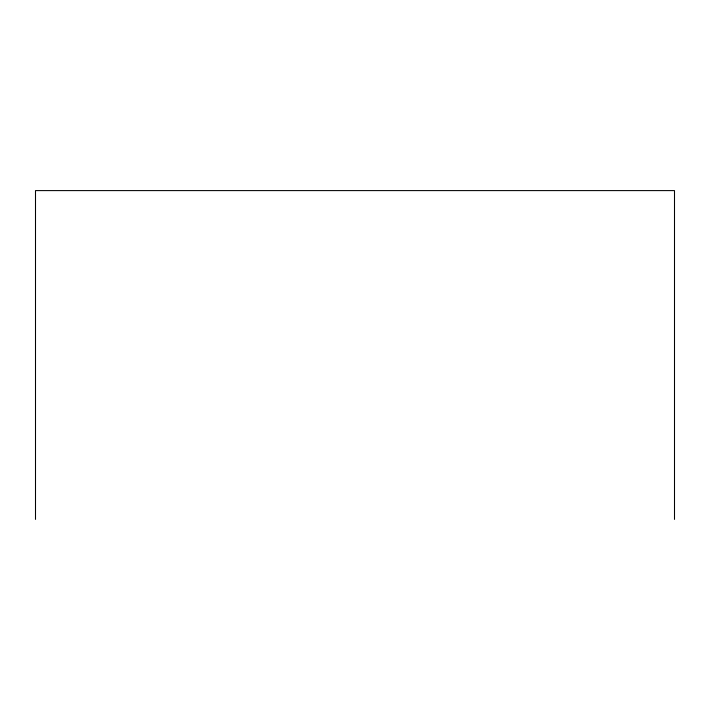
<?xml version="1.0" encoding="UTF-8"?>
<svg xmlns="http://www.w3.org/2000/svg" width="710" height="710" viewBox="0 0 710 710"><rect width="100%" height="100%" fill="white"/><g stroke="black" fill="none" stroke-linecap="round" stroke-linejoin="round"><path stroke-width="1.06" d="M674.5 519.4L674.5 190.599L35.5 190.599L35.5 519.4"/></g></svg>
